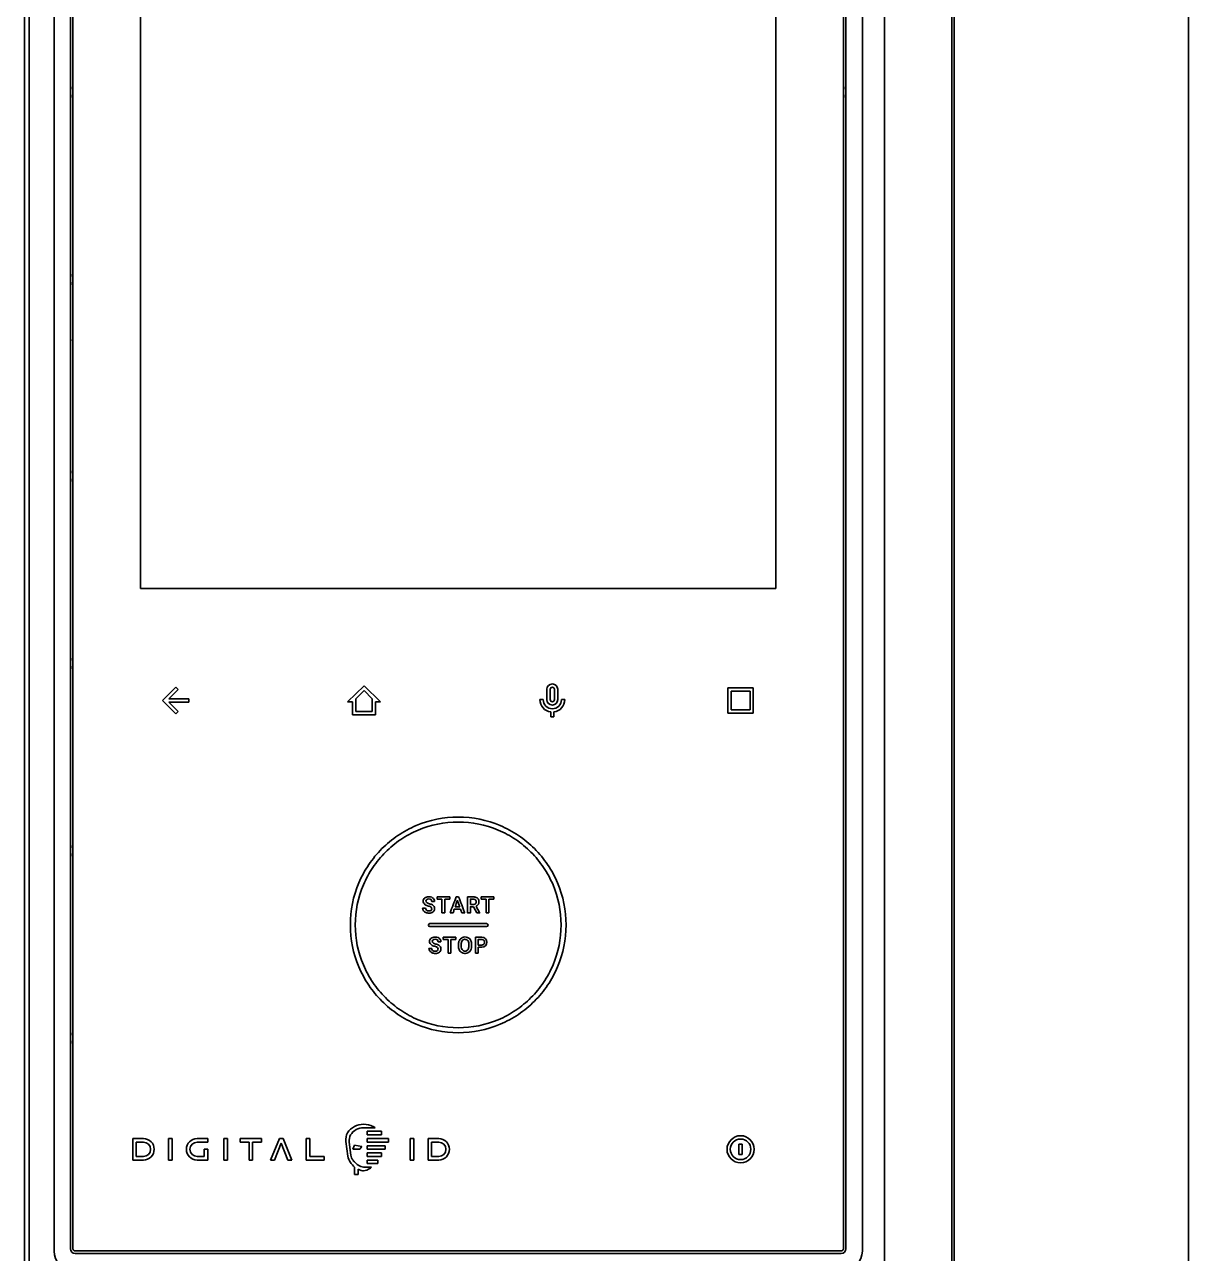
# Model space of a CAD drawing. Extents: x 53 to 4125, y 6244 to 9910.
# Drawn here: x 2214.3 to 2462.8, y 8262.2 to 8524.6 of the extents above; entities that cross this region are included whole.
import ezdxf

# ---------------------------------------------------------------- set-up
doc = ezdxf.new("R2010")
doc.units = 0
doc.header["$LTSCALE"] = 5
doc.layers.add('1', color=7, linetype='CONTINUOUS', true_color=0xffffff)

msp = doc.modelspace()

# ---------------------------------------------------------------- linework, layer by layer
at = {"layer": '1', "color": 7, "linetype": 'Continuous', "lineweight": 35}
for p, q in [((2215.28, 8739.4), (2215.28, 8055.9)), ((2397.86, 8739.4), (2397.86, 8055.9)), ((2412.28, 8739.4), (2412.28, 8055.9)), ((2412.78, 8739.15), (2412.78, 8055.9)), ((2214.28, 8012.25), (2214.28, 8727.57)), ((2462.78, 8639.15), (2462.78, 8206.1)), ((2220.56, 8457.15), (2220.56, 8635.65)), ((2224.06, 8635.15), (2224.06, 8457.15)), ((2224.61, 8635.15), (2224.61, 8263.15)), ((2389.11, 8263.15), (2389.11, 8635.15)), ((2389.66, 8457.15), (2389.66, 8635.15)), ((2393.16, 8635.65), (2393.16, 8457.15)), ((2239.06, 8621.13), (2239.06, 8404.17)), ((2374.66, 8404.17), (2374.66, 8621.13)), ((2224.06, 8511.15), (2224.31, 8511.15)), ((2224.31, 8510.9), (2224.06, 8510.9)), ((2389.41, 8511.15), (2389.66, 8511.15)), ((2389.66, 8510.9), (2389.41, 8510.9)), ((2224.06, 8509.4), (2224.31, 8509.4)), ((2224.31, 8509.15), (2224.06, 8509.15)), ((2389.41, 8509.4), (2389.66, 8509.4)), ((2389.66, 8509.15), (2389.41, 8509.15)), ((2224.06, 8471.15), (2224.31, 8471.15)), ((2224.31, 8470.9), (2224.06, 8470.9)), ((2224.06, 8469.4), (2224.31, 8469.4)), ((2224.31, 8469.15), (2224.06, 8469.15)), ((2220.56, 8262.65), (2220.56, 8457.15)), ((2224.31, 8457.15), (2224.06, 8457.15)), ((2224.06, 8457.15), (2224.06, 8263.15)), ((2389.66, 8263.15), (2389.66, 8457.15)), ((2393.16, 8457.15), (2393.16, 8262.65)), ((2224.31, 8429.15), (2224.06, 8429.15)), ((2224.06, 8428.9), (2224.31, 8428.9)), ((2224.31, 8427.4), (2224.06, 8427.4)), ((2224.06, 8427.15), (2224.31, 8427.15)), ((2239.06, 8404.17), (2374.66, 8404.17)), ((2224.31, 8389.15), (2224.06, 8389.15)), ((2224.06, 8388.9), (2224.31, 8388.9)), ((2224.31, 8387.4), (2224.06, 8387.4)), ((2224.06, 8387.15), (2224.31, 8387.15)), ((2246.54, 8383.09), (2243.69, 8380.24)), ((2245.06, 8380.6), (2247.04, 8382.58)), ((2247.04, 8382.58), (2246.54, 8383.09)), ((2286.76, 8383.38), (2283.23, 8379.97)), ((2284.99, 8380.6), (2286.76, 8382.37)), ((2290.29, 8379.97), (2286.76, 8383.38)), ((2286.76, 8382.37), (2288.52, 8380.6)), ((2325.8, 8382.62), (2325.8, 8380.41)), ((2326.5, 8380.41), (2326.5, 8382.62)), ((2327.41, 8382.62), (2327.41, 8380.41)), ((2328.11, 8380.41), (2328.11, 8382.62)), ((2364.45, 8382.95), (2364.45, 8377.53)), ((2369.87, 8382.95), (2364.45, 8382.95)), ((2365.15, 8378.23), (2365.15, 8382.25)), ((2365.15, 8382.25), (2369.17, 8382.25)), ((2369.17, 8382.25), (2369.17, 8378.23)), ((2369.87, 8377.53), (2369.87, 8382.95)), ((2243.69, 8380.24), (2246.54, 8377.4)), ((2249.38, 8380.6), (2245.06, 8380.6)), ((2245.06, 8379.89), (2249.38, 8379.89)), ((2247.04, 8377.9), (2245.06, 8379.89)), ((2249.38, 8379.89), (2249.38, 8380.6)), ((2283.23, 8379.97), (2284.29, 8379.97)), ((2284.29, 8379.97), (2284.29, 8377.14)), ((2284.99, 8377.85), (2284.99, 8380.6)), ((2288.52, 8380.6), (2288.52, 8377.85)), ((2289.23, 8379.97), (2290.29, 8379.97)), ((2289.23, 8377.14), (2289.23, 8379.97)), ((2324.32, 8380.41), (2325.02, 8380.41)), ((2328.9, 8380.41), (2329.6, 8380.41)), ((2246.54, 8377.4), (2247.04, 8377.9)), ((2284.29, 8377.14), (2289.23, 8377.14)), ((2288.52, 8377.85), (2284.99, 8377.85)), ((2326.61, 8376.71), (2326.61, 8377.79)), ((2327.3, 8376.71), (2326.61, 8376.71)), ((2327.3, 8377.79), (2327.3, 8376.71)), ((2364.45, 8377.53), (2369.87, 8377.53)), ((2369.17, 8378.23), (2365.15, 8378.23)), ((2224.31, 8349.15), (2224.06, 8349.15)), ((2224.06, 8348.9), (2224.31, 8348.9)), ((2224.31, 8347.4), (2224.06, 8347.4)), ((2224.06, 8347.15), (2224.31, 8347.15)), ((2310.56, 8329.68), (2310.56, 8326.27)), ((2311.92, 8329.68), (2310.56, 8329.68)), ((2311.15, 8327.53), (2311.92, 8327.53)), ((2311.15, 8326.27), (2311.15, 8327.53)), ((2310.56, 8326.27), (2311.15, 8326.27)), ((2224.31, 8309.15), (2224.06, 8309.15)), ((2224.06, 8308.9), (2224.31, 8308.9)), ((2224.31, 8307.4), (2224.06, 8307.4)), ((2224.06, 8307.15), (2224.31, 8307.15)), ((2286.66, 8288.97), (2289.12, 8288.97)), ((2287.42, 8288.23), (2287.42, 8287.46)), ((2290.48, 8288.23), (2287.42, 8288.23)), ((2287.42, 8287.46), (2290.48, 8287.46)), ((2289.12, 8288.97), (2288.87, 8289.17)), ((2290.48, 8287.46), (2290.48, 8288.23)), ((2237.37, 8286.68), (2237.37, 8282.1)), ((2239.66, 8286.68), (2237.37, 8286.68)), ((2238.13, 8285.92), (2239.66, 8285.92)), ((2238.13, 8282.86), (2238.13, 8285.92)), ((2245.01, 8282.1), (2245.01, 8286.68)), ((2245.01, 8286.68), (2245.77, 8286.68)), ((2245.77, 8286.68), (2245.77, 8282.1)), ((2251.12, 8286.68), (2253.41, 8286.68)), ((2253.41, 8285.92), (2251.12, 8285.92)), ((2253.41, 8286.68), (2253.41, 8285.92)), ((2256.85, 8282.1), (2256.85, 8286.68)), ((2256.85, 8286.68), (2257.62, 8286.68)), ((2257.62, 8286.68), (2257.62, 8282.1)), ((2260.29, 8286.68), (2260.29, 8285.92)), ((2264.88, 8286.68), (2260.29, 8286.68)), ((2260.29, 8285.92), (2262.2, 8285.92)), ((2262.2, 8285.92), (2262.2, 8282.1)), ((2262.97, 8285.92), (2264.88, 8285.92)), ((2262.97, 8282.1), (2262.97, 8285.92)), ((2264.88, 8285.92), (2264.88, 8286.68)), ((2268.7, 8286.68), (2266.79, 8282.1)), ((2267.65, 8282.1), (2269.08, 8285.73)), ((2269.46, 8286.68), (2268.7, 8286.68)), ((2269.08, 8285.73), (2270.51, 8282.1)), ((2271.37, 8282.1), (2269.46, 8286.68)), ((2274.43, 8286.68), (2274.43, 8282.1)), ((2275.2, 8286.68), (2274.43, 8286.68)), ((2275.2, 8282.86), (2275.2, 8286.68)), ((2282.88, 8286.06), (2283.31, 8282.92)), ((2283.97, 8283.16), (2283.6, 8285.93)), ((2284.75, 8285.25), (2284.37, 8284.39)), ((2286.28, 8284.96), (2284.75, 8285.25)), ((2285.89, 8284.39), (2286.28, 8284.96)), ((2287.42, 8286.68), (2287.42, 8285.92)), ((2292.01, 8286.68), (2287.42, 8286.68)), ((2287.42, 8285.92), (2292.01, 8285.92)), ((2287.42, 8285.15), (2287.42, 8284.39)), ((2291.24, 8285.15), (2287.42, 8285.15)), ((2291.24, 8284.39), (2291.24, 8285.15)), ((2292.01, 8285.92), (2292.01, 8286.68)), ((2296.59, 8282.1), (2296.59, 8286.68)), ((2296.59, 8286.68), (2297.36, 8286.68)), ((2297.36, 8286.68), (2297.36, 8282.1)), ((2300.42, 8286.68), (2300.42, 8282.1)), ((2302.71, 8286.68), (2300.42, 8286.68)), ((2301.18, 8285.92), (2302.71, 8285.92)), ((2301.18, 8282.86), (2301.18, 8285.92)), ((2366.81, 8283.29), (2366.81, 8285.49)), ((2366.81, 8285.49), (2367.51, 8285.49)), ((2367.51, 8285.49), (2367.51, 8283.29)), ((2239.66, 8282.86), (2238.13, 8282.86)), ((2251.12, 8282.86), (2252.65, 8282.86)), ((2252.65, 8282.86), (2252.65, 8284.39)), ((2252.65, 8284.39), (2253.41, 8284.39)), ((2253.41, 8284.39), (2253.41, 8282.1)), ((2278.25, 8282.86), (2275.2, 8282.86)), ((2278.25, 8282.1), (2278.25, 8282.86)), ((2284.37, 8284.39), (2285.89, 8284.39)), ((2287.42, 8284.39), (2291.24, 8284.39)), ((2287.42, 8283.62), (2287.42, 8282.86)), ((2290.48, 8283.62), (2287.42, 8283.62)), ((2287.42, 8282.86), (2290.48, 8282.86)), ((2290.48, 8282.86), (2290.48, 8283.62)), ((2302.71, 8282.86), (2301.18, 8282.86)), ((2367.51, 8283.29), (2366.81, 8283.29)), ((2237.37, 8282.1), (2239.66, 8282.1)), ((2245.77, 8282.1), (2245.01, 8282.1)), ((2253.41, 8282.1), (2251.12, 8282.1)), ((2257.62, 8282.1), (2256.85, 8282.1)), ((2262.2, 8282.1), (2262.97, 8282.1)), ((2266.79, 8282.1), (2267.65, 8282.1)), ((2270.51, 8282.1), (2271.37, 8282.1)), ((2274.43, 8282.1), (2278.25, 8282.1)), ((2284.75, 8280.58), (2284.75, 8279.04)), ((2285.15, 8281.28), (2285.02, 8281.4)), ((2285.51, 8279.04), (2285.51, 8280.12)), ((2288.38, 8280.57), (2286.66, 8280.57)), ((2287.42, 8282.1), (2287.42, 8281.33)), ((2289.72, 8282.1), (2287.42, 8282.1)), ((2287.42, 8281.33), (2289.72, 8281.33)), ((2288.16, 8280.38), (2288.38, 8280.57)), ((2289.72, 8281.33), (2289.72, 8282.1)), ((2297.36, 8282.1), (2296.59, 8282.1)), ((2300.42, 8282.1), (2302.71, 8282.1)), ((2284.75, 8279.04), (2285.51, 8279.04)), ((2225.06, 8262.7), (2388.66, 8262.7)), ((2225.06, 8262.15), (2388.66, 8262.15))]:
    msp.add_line(p, q, dxfattribs=at)
for centre, radius, start, end in [((2311.92, 8328.61), 1.07, 270, 90), ((2224.56, 8262.65), 4, 180, 270), ((2225.06, 8263.15), 1, 180, 270), ((2225.06, 8263.15), 0.45, 180, 270), ((2388.66, 8263.15), 0.45, 270, 0), ((2388.66, 8263.15), 1, 270, 0), ((2389.16, 8262.65), 4, 270, 0)]:
    msp.add_arc(centre, radius, start, end, dxfattribs=at)
for points in [[(2326.96, 8383.77), (2326.32, 8383.77), (2325.8, 8383.25), (2325.8, 8382.62)], [(2328.11, 8382.62), (2328.11, 8383.25), (2327.6, 8383.77), (2326.96, 8383.77)], [(2326.61, 8377.79), (2325.32, 8377.96), (2324.32, 8379.07), (2324.32, 8380.41)], [(2325.02, 8380.41), (2325.02, 8379.33), (2325.89, 8378.47), (2326.96, 8378.46)], [(2326.96, 8378.46), (2328.03, 8378.47), (2328.9, 8379.33), (2328.9, 8380.41)], [(2329.6, 8380.41), (2329.6, 8379.07), (2328.6, 8377.96), (2327.3, 8377.79)], [(2297.9, 8353.53), (2296.53, 8352.95), (2295.22, 8352.24), (2293.99, 8351.4)], [(2298.31, 8352.55), (2301.02, 8353.7), (2303.89, 8354.28), (2306.86, 8354.28)], [(2306.86, 8354.28), (2309.83, 8354.28), (2312.7, 8353.7), (2315.41, 8352.55)], [(2319.74, 8351.4), (2318.51, 8352.24), (2317.19, 8352.95), (2315.83, 8353.53)], [(2293.99, 8351.4), (2292.77, 8350.58), (2291.62, 8349.63), (2290.58, 8348.59)], [(2291.33, 8347.84), (2292.32, 8348.84), (2293.42, 8349.74), (2294.58, 8350.53)], [(2294.58, 8350.53), (2295.75, 8351.32), (2297.01, 8352), (2298.31, 8352.55)], [(2315.41, 8352.55), (2316.72, 8352), (2317.97, 8351.32), (2319.14, 8350.53)], [(2319.14, 8350.53), (2320.31, 8349.74), (2321.4, 8348.84), (2322.4, 8347.84)], [(2323.15, 8348.59), (2322.1, 8349.63), (2320.96, 8350.58), (2319.74, 8351.4)], [(2290.58, 8348.59), (2289.54, 8347.55), (2288.59, 8346.4), (2287.77, 8345.18)], [(2288.64, 8344.59), (2289.43, 8345.75), (2290.33, 8346.85), (2291.33, 8347.84)], [(2322.4, 8347.84), (2323.39, 8346.85), (2324.29, 8345.75), (2325.08, 8344.59)], [(2325.96, 8345.18), (2325.13, 8346.4), (2324.19, 8347.55), (2323.15, 8348.59)], [(2287.77, 8345.18), (2286.93, 8343.95), (2286.22, 8342.63), (2285.64, 8341.27)], [(2328.08, 8341.27), (2327.5, 8342.64), (2326.79, 8343.95), (2325.96, 8345.18)], [(2286.62, 8340.86), (2287.17, 8342.16), (2287.85, 8343.41), (2288.64, 8344.59)], [(2325.08, 8344.59), (2325.87, 8343.42), (2326.56, 8342.16), (2327.11, 8340.86)], [(2301.06, 8337.7), (2301.17, 8337.6), (2301.23, 8337.46), (2301.23, 8337.29)], [(2301.66, 8337.82), (2301.55, 8337.98), (2301.41, 8338.11), (2301.22, 8338.2)], [(2301.23, 8337.29), (2301.23, 8337.29), (2301.82, 8337.29), (2301.82, 8337.29)], [(2301.82, 8337.29), (2301.82, 8337.48), (2301.76, 8337.66), (2301.66, 8337.82)], [(2302.34, 8338.28), (2302.34, 8338.12), (2302.34, 8337.96), (2302.34, 8337.8)], [(2305.04, 8338.28), (2304.14, 8338.28), (2303.24, 8338.28), (2302.34, 8338.28)], [(2302.34, 8337.8), (2302.69, 8337.8), (2303.04, 8337.8), (2303.39, 8337.8)], [(2303.39, 8337.8), (2303.39, 8336.83), (2303.39, 8335.85), (2303.39, 8334.87)], [(2303.98, 8337.8), (2304.33, 8337.8), (2304.69, 8337.8), (2305.04, 8337.8)], [(2303.98, 8334.87), (2303.98, 8335.85), (2303.98, 8336.83), (2303.98, 8337.8)], [(2305.04, 8337.8), (2305.04, 8337.96), (2305.04, 8338.12), (2305.04, 8338.28)], [(2306.43, 8338.28), (2306, 8337.15), (2305.57, 8336.01), (2305.14, 8334.87)], [(2306.2, 8336.14), (2306.36, 8336.62), (2306.53, 8337.09), (2306.69, 8337.56)], [(2306.96, 8338.28), (2306.78, 8338.28), (2306.61, 8338.28), (2306.43, 8338.28)], [(2306.69, 8337.56), (2306.86, 8337.09), (2307.02, 8336.62), (2307.19, 8336.14)], [(2308.25, 8334.87), (2307.82, 8336.01), (2307.39, 8337.15), (2306.96, 8338.28)], [(2311.75, 8338.28), (2311.75, 8338.12), (2311.75, 8337.96), (2311.75, 8337.8)], [(2314.45, 8338.28), (2313.55, 8338.28), (2312.65, 8338.28), (2311.75, 8338.28)], [(2311.75, 8337.8), (2312.1, 8337.8), (2312.45, 8337.8), (2312.8, 8337.8)], [(2312.8, 8337.8), (2312.8, 8336.83), (2312.8, 8335.85), (2312.8, 8334.87)], [(2313.39, 8337.8), (2313.74, 8337.8), (2314.09, 8337.8), (2314.45, 8337.8)], [(2313.39, 8334.87), (2313.39, 8335.85), (2313.39, 8336.83), (2313.39, 8337.8)], [(2314.45, 8337.8), (2314.45, 8337.96), (2314.45, 8338.12), (2314.45, 8338.28)], [(2299.27, 8335.9), (2299.27, 8335.69), (2299.33, 8335.5), (2299.45, 8335.34)], [(2299.87, 8335.9), (2299.87, 8335.9), (2299.27, 8335.9), (2299.27, 8335.9)], [(2299.45, 8335.34), (2299.56, 8335.18), (2299.72, 8335.06), (2299.93, 8334.96)], [(2299.84, 8336.62), (2300.01, 8336.52), (2300.23, 8336.43), (2300.5, 8336.34)], [(2300.06, 8335.45), (2299.93, 8335.56), (2299.87, 8335.71), (2299.87, 8335.9)], [(2300.71, 8336.83), (2300.45, 8336.91), (2300.26, 8336.99), (2300.14, 8337.07)], [(2300.5, 8336.34), (2300.77, 8336.26), (2300.96, 8336.18), (2301.07, 8336.1)], [(2301.35, 8336.56), (2301.19, 8336.66), (2300.98, 8336.75), (2300.71, 8336.83)], [(2301.07, 8336.1), (2301.17, 8336.02), (2301.23, 8335.9), (2301.23, 8335.75)], [(2301.23, 8335.75), (2301.23, 8335.61), (2301.18, 8335.5), (2301.07, 8335.42)], [(2301.71, 8336.21), (2301.63, 8336.34), (2301.51, 8336.46), (2301.35, 8336.56)], [(2303.39, 8334.87), (2303.59, 8334.87), (2303.78, 8334.87), (2303.98, 8334.87)], [(2305.14, 8334.87), (2305.35, 8334.87), (2305.55, 8334.87), (2305.76, 8334.87)], [(2305.76, 8334.87), (2305.85, 8335.14), (2305.94, 8335.4), (2306.03, 8335.67)], [(2306.03, 8335.67), (2306.47, 8335.67), (2306.91, 8335.67), (2307.35, 8335.67)], [(2307.19, 8336.14), (2306.86, 8336.14), (2306.53, 8336.14), (2306.2, 8336.14)], [(2307.35, 8335.67), (2307.45, 8335.4), (2307.54, 8335.14), (2307.63, 8334.87)], [(2307.63, 8334.87), (2307.84, 8334.87), (2308.04, 8334.87), (2308.25, 8334.87)], [(2310.13, 8336.18), (2310.13, 8336.18), (2310.81, 8334.87), (2310.81, 8334.87)], [(2311.44, 8334.9), (2311.44, 8334.91), (2310.68, 8336.32), (2310.68, 8336.32)], [(2312.8, 8334.87), (2312.99, 8334.87), (2313.19, 8334.87), (2313.39, 8334.87)], [(2303, 8329.22), (2302.9, 8329.38), (2302.75, 8329.51), (2302.57, 8329.59)], [(2303.68, 8329.68), (2303.68, 8329.52), (2303.68, 8329.36), (2303.68, 8329.2)], [(2306.39, 8329.68), (2305.49, 8329.68), (2304.59, 8329.68), (2303.68, 8329.68)], [(2306.39, 8329.2), (2306.39, 8329.36), (2306.39, 8329.52), (2306.39, 8329.68)], [(2300.62, 8327.3), (2300.62, 8327.09), (2300.68, 8326.9), (2300.79, 8326.74)], [(2301.21, 8327.3), (2301.21, 8327.3), (2300.62, 8327.3), (2300.62, 8327.3)], [(2301.19, 8328.02), (2301.35, 8327.91), (2301.57, 8327.82), (2301.85, 8327.74)], [(2301.4, 8326.85), (2301.28, 8326.96), (2301.21, 8327.11), (2301.21, 8327.3)], [(2302.06, 8328.23), (2301.8, 8328.3), (2301.61, 8328.39), (2301.49, 8328.47)], [(2301.85, 8327.74), (2302.12, 8327.66), (2302.31, 8327.58), (2302.42, 8327.49)], [(2302.7, 8327.96), (2302.54, 8328.06), (2302.33, 8328.15), (2302.06, 8328.23)], [(2302.41, 8329.1), (2302.52, 8329), (2302.57, 8328.86), (2302.57, 8328.68)], [(2302.42, 8327.49), (2302.52, 8327.41), (2302.57, 8327.3), (2302.57, 8327.15)], [(2302.57, 8327.15), (2302.57, 8327.01), (2302.52, 8326.9), (2302.42, 8326.82)], [(2302.57, 8328.68), (2302.57, 8328.68), (2303.16, 8328.68), (2303.16, 8328.68)], [(2303.05, 8327.61), (2302.98, 8327.74), (2302.86, 8327.86), (2302.7, 8327.96)], [(2303.16, 8328.68), (2303.16, 8328.88), (2303.11, 8329.06), (2303, 8329.22)], [(2303.68, 8329.2), (2304.04, 8329.2), (2304.39, 8329.2), (2304.74, 8329.2)], [(2304.74, 8329.2), (2304.74, 8328.22), (2304.74, 8327.25), (2304.74, 8326.27)], [(2305.32, 8329.2), (2305.68, 8329.2), (2306.03, 8329.2), (2306.39, 8329.2)], [(2305.32, 8326.27), (2305.32, 8327.25), (2305.32, 8328.22), (2305.32, 8329.2)], [(2300.79, 8326.74), (2300.91, 8326.58), (2301.07, 8326.45), (2301.27, 8326.36)], [(2304.74, 8326.27), (2304.93, 8326.27), (2305.13, 8326.27), (2305.32, 8326.27)], [(2285.64, 8323.34), (2286.22, 8321.98), (2286.93, 8320.66), (2287.77, 8319.43)], [(2288.64, 8320.02), (2287.85, 8321.2), (2287.17, 8322.46), (2286.62, 8323.76)], [(2287.77, 8319.43), (2288.59, 8318.21), (2289.54, 8317.07), (2290.58, 8316.02)], [(2291.33, 8316.77), (2290.33, 8317.77), (2289.43, 8318.86), (2288.64, 8320.02)], [(2325.08, 8320.02), (2324.29, 8318.86), (2323.39, 8317.77), (2322.4, 8316.77)], [(2323.15, 8316.02), (2324.19, 8317.07), (2325.13, 8318.21), (2325.96, 8319.43)], [(2294.58, 8314.09), (2293.41, 8314.88), (2292.32, 8315.78), (2291.33, 8316.77)], [(2322.4, 8316.77), (2321.4, 8315.78), (2320.31, 8314.88), (2319.14, 8314.09)], [(2290.58, 8316.02), (2291.62, 8314.98), (2292.77, 8314.04), (2293.99, 8313.21)], [(2298.31, 8312.06), (2297.01, 8312.61), (2295.75, 8313.3), (2294.58, 8314.09)], [(2319.14, 8314.09), (2317.97, 8313.3), (2316.72, 8312.61), (2315.41, 8312.06)], [(2319.74, 8313.21), (2320.96, 8314.04), (2322.1, 8314.98), (2323.15, 8316.02)], [(2293.99, 8313.21), (2295.22, 8312.38), (2296.53, 8311.67), (2297.9, 8311.09)], [(2297.9, 8311.09), (2300.74, 8309.89), (2303.75, 8309.28), (2306.86, 8309.28)], [(2306.86, 8309.28), (2309.97, 8309.28), (2312.99, 8309.89), (2315.83, 8311.09)], [(2315.83, 8311.09), (2317.19, 8311.67), (2318.51, 8312.38), (2319.74, 8313.21)], [(2284.72, 8289.28), (2283.42, 8288.62), (2282.7, 8287.36), (2282.88, 8286.06)], [(2283.6, 8285.93), (2283.46, 8287.02), (2284.04, 8288.03), (2285.09, 8288.59)], [(2286.66, 8289.74), (2285.96, 8289.74), (2285.32, 8289.58), (2284.72, 8289.28)], [(2285.09, 8288.59), (2285.57, 8288.84), (2286.09, 8288.97), (2286.66, 8288.97)], [(2288.66, 8289.28), (2288.07, 8289.58), (2287.35, 8289.74), (2286.66, 8289.74)], [(2288.87, 8289.17), (2288.8, 8289.21), (2288.73, 8289.24), (2288.66, 8289.28)], [(2251.12, 8285.92), (2250.28, 8285.92), (2249.59, 8285.23), (2249.59, 8284.39)], [(2249.59, 8284.39), (2249.59, 8283.54), (2250.28, 8282.86), (2251.12, 8282.86)], [(2284.4, 8282.05), (2284.16, 8282.34), (2284.01, 8282.8), (2283.97, 8283.16)], [(2285.02, 8281.4), (2284.79, 8281.6), (2284.58, 8281.82), (2284.4, 8282.05)], [(2286.66, 8280.57), (2285.9, 8280.57), (2285.16, 8281.27), (2285.15, 8281.28)]]:
    msp.add_open_spline(points, degree=3, dxfattribs=at)
for points, knots in [([(2326.5, 8382.62), (2326.5, 8382.87), (2326.71, 8383.07), (2327.21, 8383.07), (2327.41, 8382.87), (2327.41, 8382.62)], [0, 0, 0, 0, 0.5, 0.5, 1, 1, 1, 1]), ([(2325.8, 8380.41), (2325.8, 8379.77), (2326.32, 8379.25), (2327.6, 8379.25), (2328.11, 8379.77), (2328.11, 8380.41)], [0, 0, 0, 0, 0.5, 0.5, 1, 1, 1, 1]), ([(2327.41, 8380.41), (2327.41, 8380.16), (2327.21, 8379.95), (2326.71, 8379.95), (2326.5, 8380.16), (2326.5, 8380.41)], [0, 0, 0, 0, 0.5, 0.5, 1, 1, 1, 1]), ([(2315.83, 8353.53), (2312.99, 8354.73), (2309.97, 8355.34), (2303.75, 8355.34), (2300.74, 8354.73), (2297.9, 8353.53)], [0, 0, 0, 0, 0.5, 0.5, 1, 1, 1, 1]), ([(2285.64, 8323.34), (2284.44, 8326.18), (2283.83, 8329.2), (2283.83, 8335.42), (2284.44, 8338.43), (2285.64, 8341.27)], [0, 0, 0, 0, 0.5, 0.5, 1, 1, 1, 1]), ([(2285.64, 8341.27), (2284.44, 8338.43), (2283.83, 8335.42), (2283.83, 8329.2), (2284.44, 8326.18), (2285.64, 8323.34)], [0, 0, 0, 0, 0.5, 0.5, 1, 1, 1, 1]), ([(2286.62, 8340.86), (2285.47, 8338.15), (2284.89, 8335.27), (2284.89, 8329.34), (2285.47, 8326.46), (2286.62, 8323.76)], [0, 0, 0, 0, 0.5, 0.5, 1, 1, 1, 1]), ([(2286.62, 8323.76), (2285.47, 8326.46), (2284.89, 8329.34), (2284.89, 8335.27), (2285.47, 8338.15), (2286.62, 8340.86)], [0, 0, 0, 0, 0.5, 0.5, 1, 1, 1, 1]), ([(2327.11, 8340.86), (2328.25, 8338.15), (2328.83, 8335.27), (2328.83, 8329.34), (2328.25, 8326.47), (2327.11, 8323.76), (2327.11, 8323.76), (2327.11, 8323.76), (2327.11, 8323.76), (2326.56, 8322.45), (2325.87, 8321.2), (2325.08, 8320.02)], [0, 0, 0, 0, 0.25, 0.25, 0.5, 0.5, 0.5, 0.75, 0.75, 0.75, 1, 1, 1, 1]), ([(2325.96, 8319.43), (2326.79, 8320.66), (2327.5, 8321.98), (2328.08, 8323.34), (2328.08, 8323.34), (2328.08, 8323.34), (2328.08, 8323.34), (2329.28, 8326.18), (2329.89, 8329.2), (2329.89, 8335.42), (2329.28, 8338.43), (2328.08, 8341.27)], [0, 0, 0, 0, 0.25, 0.25, 0.25, 0.5, 0.5, 0.5, 0.75, 0.75, 1, 1, 1, 1]), ([(2299.71, 8338.06), (2299.49, 8337.88), (2299.38, 8337.66), (2299.38, 8337.38), (2299.38, 8337.07), (2299.53, 8336.81), (2299.84, 8336.62)], [0, 0, 0, 0, 0.5, 0.5, 0.5, 1, 1, 1, 1]), ([(2301.22, 8338.2), (2301.03, 8338.28), (2300.82, 8338.33), (2300.59, 8338.33), (2300.23, 8338.33), (2299.94, 8338.24), (2299.71, 8338.06)], [0, 0, 0, 0, 0.5, 0.5, 0.5, 1, 1, 1, 1]), ([(2300.14, 8337.07), (2300.03, 8337.16), (2299.97, 8337.26), (2299.97, 8337.53), (2300.02, 8337.65), (2300.13, 8337.73)], [0, 0, 0, 0, 0.5, 0.5, 1, 1, 1, 1]), ([(2300.13, 8337.73), (2300.24, 8337.81), (2300.39, 8337.85), (2300.79, 8337.85), (2300.95, 8337.8), (2301.06, 8337.7)], [0, 0, 0, 0, 0.5, 0.5, 1, 1, 1, 1]), ([(2310.68, 8336.32), (2310.79, 8336.37), (2310.98, 8336.49), (2311.16, 8336.69), (2311.25, 8336.88), (2311.28, 8337.02), (2311.3, 8337.14), (2311.3, 8337.22), (2311.3, 8337.36), (2311.28, 8337.53), (2311.22, 8337.72), (2311.06, 8337.98), (2310.8, 8338.16), (2310.5, 8338.24), (2310.33, 8338.27), (2310.22, 8338.28), (2310.15, 8338.28), (2310.06, 8338.28), (2310.07, 8338.28), (2310.04, 8338.28), (2309.94, 8338.28), (2309.73, 8338.28), (2309.47, 8338.28), (2309.22, 8338.28), (2309.01, 8338.28), (2308.87, 8338.27), (2308.87, 8338.31), (2308.87, 8337.95), (2308.87, 8337.18), (2308.87, 8336.14), (2308.87, 8335.31), (2308.87, 8334.97), (2308.87, 8334.86), (2308.88, 8334.88), (2308.92, 8334.87), (2309.02, 8334.87), (2309.18, 8334.87), (2309.35, 8334.87), (2309.46, 8334.88), (2309.47, 8334.86), (2309.47, 8334.96), (2309.47, 8335.24), (2309.47, 8335.73), (2309.47, 8336.09), (2309.47, 8336.18), (2309.46, 8336.19), (2309.51, 8336.18), (2309.73, 8336.18), (2310.02, 8336.18), (2310.13, 8336.18), (2310.13, 8336.18)], [0, 0, 0, 0, 0.0625, 0.125, 0.15625, 0.1875, 0.203125, 0.21875, 0.234375, 0.25, 0.28125, 0.3125, 0.375, 0.40625, 0.421875, 0.429688, 0.4375, 0.445312, 0.449219, 0.453125, 0.46875, 0.484375, 0.5, 0.515625, 0.53125, 0.546875, 0.5625, 0.578125, 0.59375, 0.625, 0.640625, 0.65625, 0.664062, 0.671875, 0.6875, 0.703125, 0.71875, 0.75, 0.765625, 0.78125, 0.796875, 0.8125, 0.84375, 0.875, 0.882812, 0.890625, 0.90625, 0.9375, 0.96875, 1, 1, 1, 1]), ([(2309.47, 8336.66), (2309.47, 8336.71), (2309.47, 8336.86), (2309.47, 8337.08), (2309.47, 8337.31), (2309.47, 8337.48), (2309.46, 8337.64), (2309.47, 8337.73), (2309.45, 8337.82), (2309.55, 8337.79), (2309.65, 8337.81), (2309.85, 8337.8), (2310.03, 8337.81), (2310.3, 8337.79), (2310.48, 8337.73), (2310.57, 8337.63)], [0, 0, 0, 0, 0.061799, 0.203903, 0.285429, 0.363723, 0.430995, 0.478473, 0.499341, 0.519314, 0.576403, 0.64918, 0.772034, 0.821351, 1, 1, 1, 1]), ([(2310.57, 8337.63), (2310.64, 8337.56), (2310.72, 8337.36), (2310.72, 8337.07), (2310.58, 8336.82), (2310.37, 8336.69), (2310.18, 8336.66), (2309.88, 8336.66), (2309.66, 8336.66), (2309.47, 8336.66)], [0, 0, 0, 0, 0.145213, 0.307267, 0.427273, 0.55247, 0.667703, 0.708363, 1, 1, 1, 1]), ([(2299.93, 8334.96), (2300.13, 8334.87), (2300.36, 8334.83), (2300.61, 8334.83), (2300.98, 8334.83), (2301.28, 8334.91), (2301.49, 8335.08)], [0, 0, 0, 0, 0.5, 0.5, 0.5, 1, 1, 1, 1]), ([(2301.07, 8335.42), (2300.97, 8335.34), (2300.81, 8335.3), (2300.61, 8335.3), (2300.37, 8335.3), (2300.19, 8335.35), (2300.06, 8335.45)], [0, 0, 0, 0, 0.5, 0.5, 0.5, 1, 1, 1, 1]), ([(2301.49, 8335.08), (2301.71, 8335.25), (2301.82, 8335.47), (2301.82, 8335.76), (2301.82, 8335.93), (2301.78, 8336.08), (2301.71, 8336.21)], [0, 0, 0, 0, 0.5, 0.5, 0.5, 1, 1, 1, 1]), ([(2310.81, 8334.87), (2310.81, 8334.87), (2310.89, 8334.87), (2311.13, 8334.87), (2311.32, 8334.87), (2311.42, 8334.87), (2311.45, 8334.87), (2311.44, 8334.87), (2311.44, 8334.88), (2311.44, 8334.89), (2311.44, 8334.9), (2311.44, 8334.9)], [0, 0, 0, 0, 0.126528, 0.253056, 0.379585, 0.442849, 0.506113, 0.569377, 0.632641, 0.759169, 1, 1, 1, 1]), ([(2312.93, 8331.98), (2312.93, 8331.98), (2300.79, 8331.98), (2300.79, 8331.98), (2300.63, 8331.98), (2300.49, 8332.11), (2300.49, 8332.44), (2300.63, 8332.58), (2300.79, 8332.58), (2300.79, 8332.58), (2312.93, 8332.58), (2312.93, 8332.58), (2313.1, 8332.58), (2313.23, 8332.44), (2313.23, 8332.11), (2313.1, 8331.98), (2312.93, 8331.98)], [0, 0, 0, 0, 0.166667, 0.166667, 0.166667, 0.333333, 0.333333, 0.5, 0.5, 0.5, 0.666667, 0.666667, 0.666667, 0.833333, 0.833333, 1, 1, 1, 1]), ([(2301.06, 8329.46), (2300.84, 8329.28), (2300.73, 8329.05), (2300.73, 8328.78), (2300.73, 8328.46), (2300.88, 8328.21), (2301.19, 8328.02)], [0, 0, 0, 0, 0.5, 0.5, 0.5, 1, 1, 1, 1]), ([(2302.57, 8329.59), (2302.38, 8329.68), (2302.17, 8329.72), (2301.93, 8329.72), (2301.58, 8329.72), (2301.29, 8329.63), (2301.06, 8329.46)], [0, 0, 0, 0, 0.5, 0.5, 0.5, 1, 1, 1, 1]), ([(2309.73, 8327.88), (2309.73, 8327.81), (2309.72, 8327.55), (2309.63, 8327.11), (2309.36, 8326.64), (2308.94, 8326.32), (2308.44, 8326.2), (2307.87, 8326.24), (2307.3, 8326.57), (2306.99, 8327.12), (2306.91, 8327.57), (2306.9, 8327.8), (2306.9, 8327.9), (2306.9, 8327.97), (2306.9, 8328.05), (2306.9, 8328.21), (2306.93, 8328.6), (2307.12, 8329.12), (2307.53, 8329.54), (2308.03, 8329.73), (2308.59, 8329.74), (2309.13, 8329.53), (2309.46, 8329.15), (2309.64, 8328.75), (2309.71, 8328.42), (2309.72, 8328.19), (2309.73, 8328.07), (2309.73, 8328), (2309.73, 8327.94), (2309.73, 8327.89), (2309.73, 8327.88)], [0, 0, 0, 0, 0.021059, 0.078556, 0.13006, 0.178701, 0.228743, 0.280075, 0.344903, 0.413357, 0.461147, 0.479172, 0.481256, 0.491649, 0.498753, 0.504563, 0.54023, 0.613055, 0.662221, 0.711124, 0.768361, 0.82295, 0.877342, 0.91304, 0.951306, 0.977088, 0.981506, 0.986293, 0.997629, 1, 1, 1, 1]), ([(2301.49, 8328.47), (2301.38, 8328.55), (2301.32, 8328.66), (2301.32, 8328.93), (2301.37, 8329.04), (2301.48, 8329.13)], [0, 0, 0, 0, 0.5, 0.5, 1, 1, 1, 1]), ([(2302.42, 8326.82), (2302.32, 8326.73), (2302.16, 8326.69), (2301.95, 8326.69), (2301.72, 8326.69), (2301.53, 8326.74), (2301.4, 8326.85)], [0, 0, 0, 0, 0.5, 0.5, 0.5, 1, 1, 1, 1]), ([(2301.48, 8329.13), (2301.58, 8329.21), (2301.74, 8329.25), (2302.14, 8329.25), (2302.3, 8329.2), (2302.41, 8329.1)], [0, 0, 0, 0, 0.5, 0.5, 1, 1, 1, 1]), ([(2302.84, 8326.48), (2303.06, 8326.64), (2303.17, 8326.87), (2303.17, 8327.15), (2303.17, 8327.33), (2303.13, 8327.48), (2303.05, 8327.61)], [0, 0, 0, 0, 0.5, 0.5, 0.5, 1, 1, 1, 1]), ([(2309.13, 8328.06), (2309.13, 8328.12), (2309.13, 8328.32), (2309.08, 8328.68), (2308.85, 8329.09), (2308.44, 8329.25), (2308.07, 8329.23), (2307.65, 8328.97), (2307.51, 8328.51), (2307.49, 8328.17), (2307.49, 8328.07), (2307.49, 8328), (2307.49, 8327.92), (2307.49, 8327.76), (2307.51, 8327.48), (2307.63, 8327.06), (2307.99, 8326.72), (2308.42, 8326.69), (2308.77, 8326.82), (2308.99, 8327.08), (2309.1, 8327.41), (2309.13, 8327.68), (2309.13, 8327.85), (2309.13, 8327.93), (2309.13, 8327.99), (2309.13, 8328.05), (2309.13, 8328.06), (2309.13, 8328.06)], [0, 0, 0, 0, 0.025207, 0.090409, 0.159516, 0.222596, 0.273091, 0.319538, 0.430742, 0.466594, 0.469687, 0.478513, 0.497942, 0.504578, 0.546492, 0.625072, 0.689362, 0.756048, 0.8033, 0.852166, 0.899918, 0.957492, 0.973659, 0.975008, 0.993763, 0.999859, 1, 1, 1, 1]), ([(2311.15, 8328.01), (2311.15, 8328.06), (2311.15, 8328.22), (2311.15, 8328.45), (2311.15, 8328.69), (2311.15, 8328.87), (2311.14, 8329.03), (2311.16, 8329.12), (2311.13, 8329.21), (2311.2, 8329.19), (2311.28, 8329.2), (2311.41, 8329.2), (2311.61, 8329.2), (2311.8, 8329.2), (2312.08, 8329.19), (2312.26, 8329.11), (2312.36, 8329.01)], [0, 0, 0, 0, 0.0602, 0.198629, 0.278045, 0.354314, 0.419845, 0.466096, 0.486423, 0.498331, 0.535648, 0.589494, 0.649735, 0.783642, 0.828134, 1, 1, 1, 1]), ([(2312.36, 8329.01), (2312.43, 8328.93), (2312.52, 8328.73), (2312.51, 8328.42), (2312.38, 8328.17), (2312.16, 8328.04), (2311.97, 8328.01), (2311.63, 8328.01), (2311.37, 8328.01), (2311.15, 8328.01)], [0, 0, 0, 0, 0.142564, 0.299845, 0.413366, 0.530142, 0.64152, 0.682762, 1, 1, 1, 1]), ([(2301.27, 8326.36), (2301.48, 8326.27), (2301.71, 8326.22), (2301.95, 8326.22), (2302.33, 8326.22), (2302.62, 8326.31), (2302.84, 8326.48)], [0, 0, 0, 0, 0.5, 0.5, 0.5, 1, 1, 1, 1]), ([(2315.41, 8312.06), (2312.7, 8310.92), (2309.83, 8310.34), (2303.89, 8310.34), (2301.02, 8310.92), (2298.31, 8312.06)], [0, 0, 0, 0, 0.5, 0.5, 1, 1, 1, 1]), ([(2239.66, 8282.1), (2240.92, 8282.1), (2241.95, 8283.12), (2241.95, 8285.66), (2240.92, 8286.68), (2239.66, 8286.68)], [0, 0, 0, 0, 0.5, 0.5, 1, 1, 1, 1]), ([(2239.66, 8285.92), (2240.5, 8285.92), (2241.19, 8285.23), (2241.19, 8283.54), (2240.5, 8282.86), (2239.66, 8282.86)], [0, 0, 0, 0, 0.5, 0.5, 1, 1, 1, 1]), ([(2251.12, 8282.1), (2249.86, 8282.1), (2248.83, 8283.12), (2248.83, 8285.66), (2249.86, 8286.68), (2251.12, 8286.68)], [0, 0, 0, 0, 0.5, 0.5, 1, 1, 1, 1]), ([(2302.71, 8282.1), (2303.97, 8282.1), (2305, 8283.12), (2305, 8285.66), (2303.97, 8286.68), (2302.71, 8286.68)], [0, 0, 0, 0, 0.5, 0.5, 1, 1, 1, 1]), ([(2302.71, 8285.92), (2303.55, 8285.92), (2304.24, 8285.23), (2304.24, 8283.54), (2303.55, 8282.86), (2302.71, 8282.86)], [0, 0, 0, 0, 0.5, 0.5, 1, 1, 1, 1]), ([(2367.16, 8287.29), (2365.56, 8287.29), (2364.26, 8285.99), (2364.26, 8282.79), (2365.56, 8281.49), (2368.76, 8281.49), (2370.06, 8282.79), (2370.06, 8285.99), (2368.76, 8287.29), (2367.16, 8287.29)], [0, 0, 0, 0, 0.25, 0.25, 0.5, 0.5, 0.75, 0.75, 1, 1, 1, 1]), ([(2367.16, 8282.19), (2365.95, 8282.19), (2364.96, 8283.18), (2364.96, 8285.6), (2365.95, 8286.58), (2368.37, 8286.58), (2369.35, 8285.6), (2369.35, 8283.18), (2368.37, 8282.19), (2367.16, 8282.19)], [0, 0, 0, 0, 0.25, 0.25, 0.5, 0.5, 0.75, 0.75, 1, 1, 1, 1]), ([(2283.31, 8282.92), (2283.37, 8282.48), (2283.55, 8281.96), (2283.84, 8281.59), (2284.08, 8281.28), (2284.41, 8280.86), (2284.75, 8280.58)], [0, 0, 0, 0, 0.5, 0.5, 0.5, 1, 1, 1, 1]), ([(2285.51, 8280.12), (2285.91, 8279.91), (2286.35, 8279.8), (2286.66, 8279.8), (2287.07, 8279.8), (2287.58, 8279.99), (2288.16, 8280.38)], [0, 0, 0, 0, 0.5, 0.5, 0.5, 1, 1, 1, 1])]:
    msp.add_open_spline(points, degree=3, knots=knots, dxfattribs=at)

doc.saveas('drawing.dxf')
